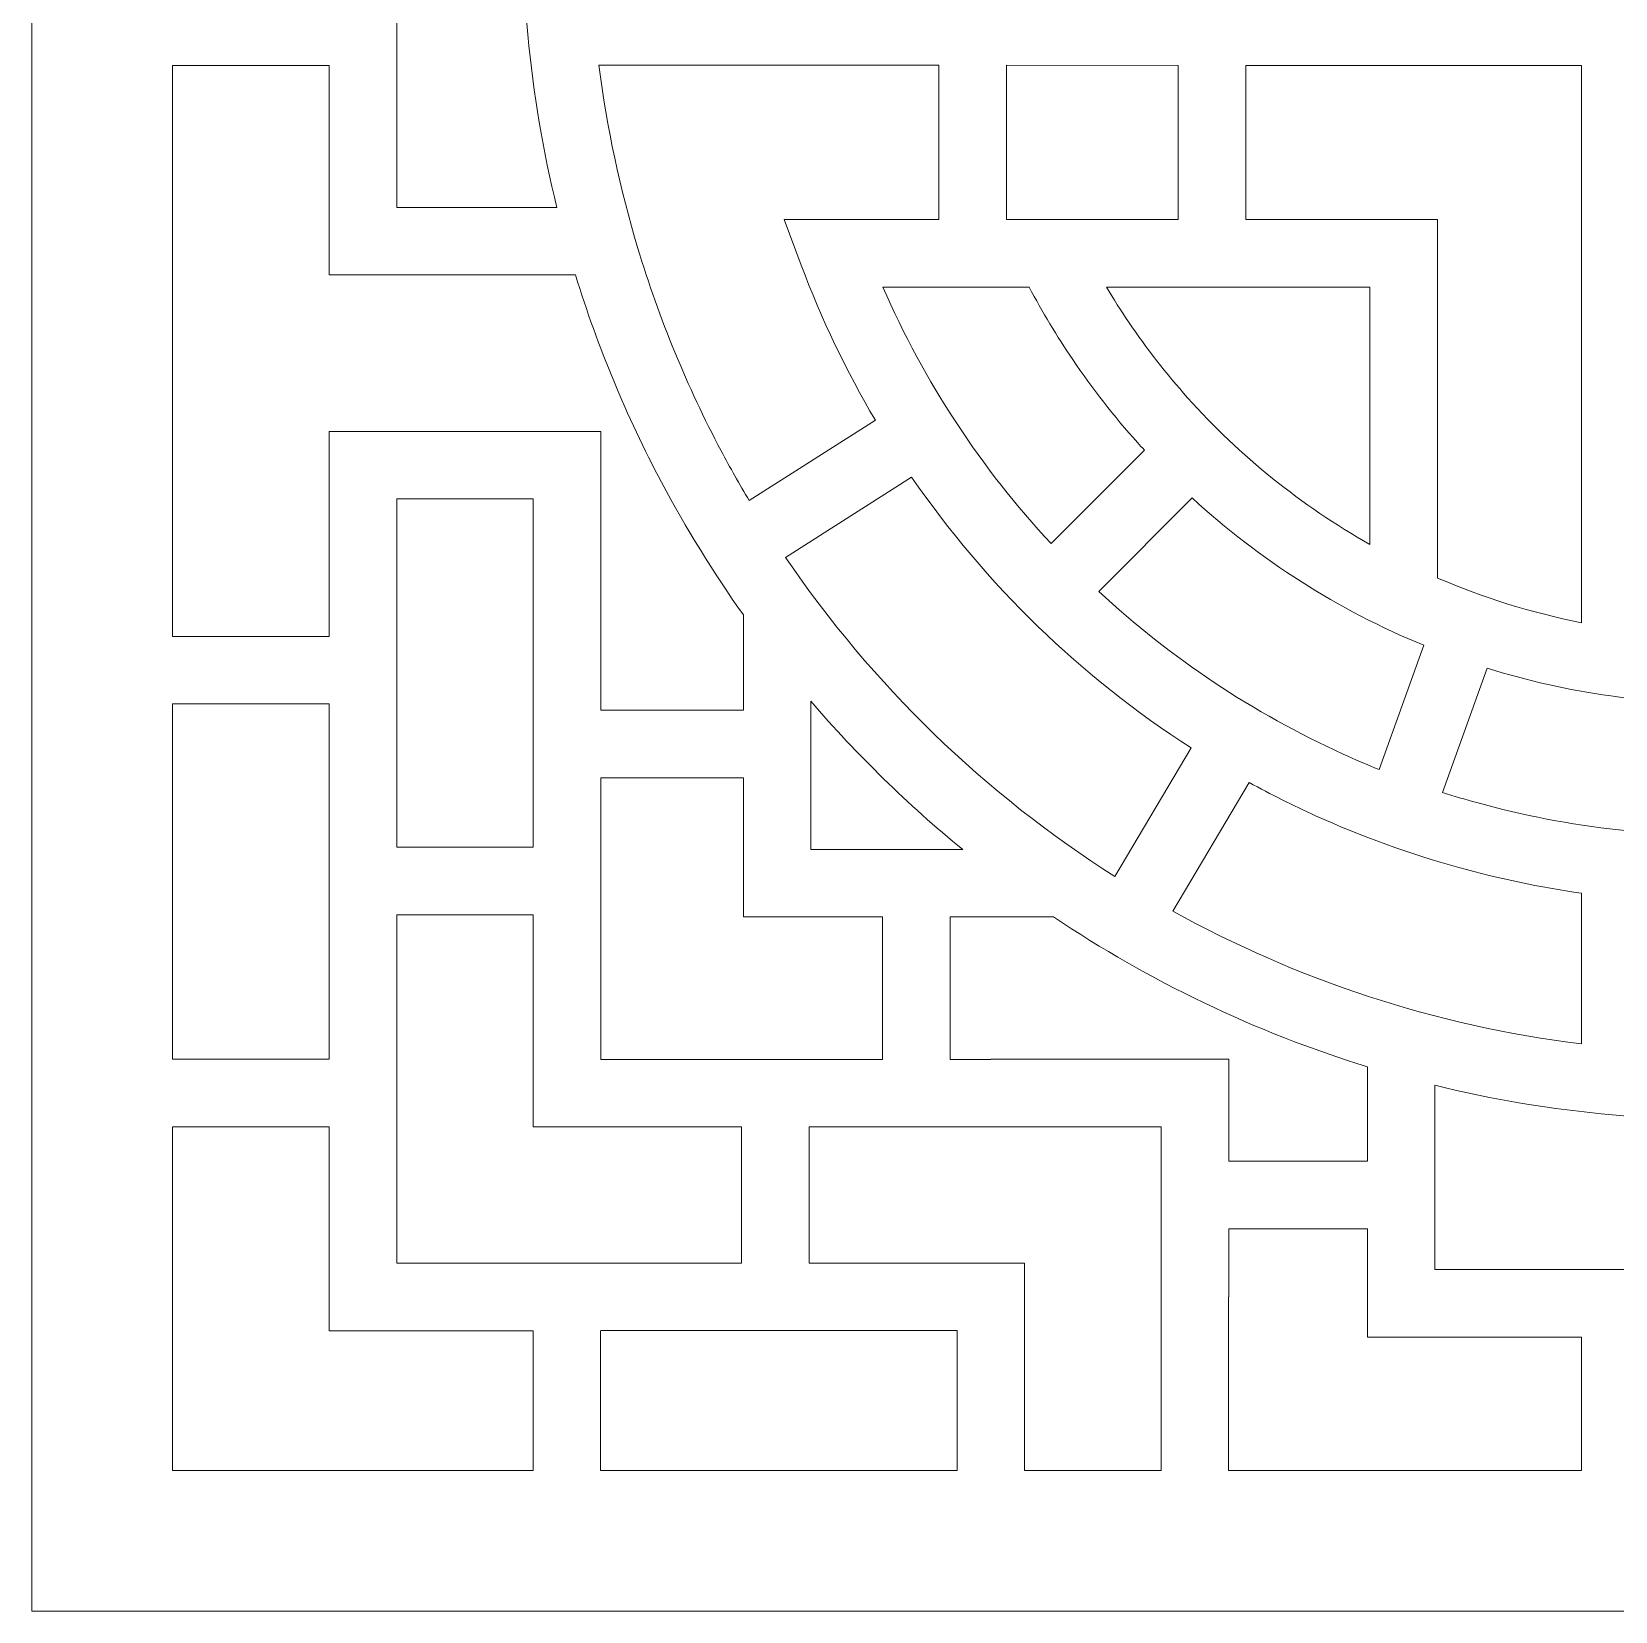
# Model space of a CAD drawing. Header units: centimetres. Extents: x -27.5 to -14.8, y 3.4 to 9.5.
# Drawn here: x -27.5 to -24.646, y 3.411 to 6.257 of the extents above; entities that cross this region are included whole.
import ezdxf

# ---------------------------------------------------------------- set-up
doc = ezdxf.new("R2010")
doc.units = ezdxf.units.CM
doc.header["$MEASUREMENT"] = 0
doc.layers.add('layer 1', color=7, linetype='Continuous')

msp = doc.modelspace()

# ---------------------------------------------------------------- linework, layer by layer
at = {"layer": 'layer 1', "color": 250, "lineweight": 9}
for points, knots in [([(-27.5, 9.5), (-27.5, 9.5), (-21.41051, 9.5), (-21.41051, 9.5), (-21.41051, 9.5), (-21.41051, 9.5), (-21.41051, 3.41051), (-21.41051, 3.41051), (-21.41051, 3.41051), (-21.41051, 3.41051), (-27.5, 3.41051), (-27.5, 3.41051), (-27.5, 3.41051), (-27.5, 3.41051), (-27.5, 9.5), (-27.5, 9.5)], [0, 0, 0, 0, 0.2, 0.2, 0.2, 0.2, 0.4, 0.4, 0.4, 0.4, 0.6, 0.6, 0.6, 0.6, 1, 1, 1, 1]), ([(-23.95656, 6.31786), (-23.95656, 6.31786), (-23.95656, 6.59265), (-23.95656, 6.59265), (-23.95656, 6.59265), (-23.95656, 6.59265), (-24.26422, 6.59272), (-24.26422, 6.59272), (-24.26422, 6.59272), (-24.26422, 6.59272), (-24.32511, 6.59273), (-24.32511, 6.59273), (-24.32511, 6.59273), (-24.32511, 6.59273), (-24.32511, 6.65338), (-24.32511, 6.65338), (-24.32511, 6.65338), (-24.32511, 6.65338), (-24.32511, 7.00227), (-24.32511, 7.00227), (-24.32511, 7.00227), (-24.32511, 7.00227), (-24.58539, 7.00227), (-24.58539, 7.00227), (-24.58539, 7.00227), (-24.58539, 7.00227), (-24.58539, 6.65338), (-24.58539, 6.65338), (-24.58539, 6.65338), (-24.58539, 6.65338), (-24.58539, 6.59273), (-24.58539, 6.59273), (-24.58539, 6.59273), (-24.58539, 6.59273), (-24.64628, 6.59272), (-24.64628, 6.59272), (-24.64628, 6.59272), (-24.64628, 6.59272), (-24.95395, 6.59265), (-24.95395, 6.59265), (-24.95395, 6.59265), (-24.95395, 6.59265), (-24.95395, 6.31786), (-24.95395, 6.31786), (-24.95395, 6.31786), (-24.95395, 6.31786), (-24.64628, 6.31779), (-24.64628, 6.31779), (-24.64628, 6.31779), (-24.64628, 6.31779), (-24.58539, 6.31778), (-24.58539, 6.31778), (-24.58539, 6.31778), (-24.58539, 6.31778), (-24.58539, 6.25713), (-24.58539, 6.25713), (-24.58539, 6.25713), (-24.58539, 6.25713), (-24.58539, 5.90824), (-24.58539, 5.90824), (-24.58539, 5.90824), (-24.58539, 5.90824), (-24.32511, 5.90824), (-24.32511, 5.90824), (-24.32511, 5.90824), (-24.32511, 5.90824), (-24.32511, 6.25713), (-24.32511, 6.25713), (-24.32511, 6.25713), (-24.32511, 6.25713), (-24.32511, 6.31778), (-24.32511, 6.31778), (-24.32511, 6.31778), (-24.32511, 6.31778), (-24.26422, 6.31779), (-24.26422, 6.31779), (-24.26422, 6.31779), (-24.26422, 6.31779), (-23.95656, 6.31786), (-23.95656, 6.31786)], [0, 0, 0, 0, 0.047619, 0.047619, 0.047619, 0.047619, 0.0952381, 0.0952381, 0.0952381, 0.0952381, 0.1428571, 0.1428571, 0.1428571, 0.1428571, 0.1904762, 0.1904762, 0.1904762, 0.1904762, 0.2380952, 0.2380952, 0.2380952, 0.2380952, 0.2857143, 0.2857143, 0.2857143, 0.2857143, 0.3333333, 0.3333333, 0.3333333, 0.3333333, 0.3809524, 0.3809524, 0.3809524, 0.3809524, 0.4285714, 0.4285714, 0.4285714, 0.4285714, 0.4761905, 0.4761905, 0.4761905, 0.4761905, 0.5238095, 0.5238095, 0.5238095, 0.5238095, 0.5714286, 0.5714286, 0.5714286, 0.5714286, 0.6190476, 0.6190476, 0.6190476, 0.6190476, 0.6666667, 0.6666667, 0.6666667, 0.6666667, 0.7142857, 0.7142857, 0.7142857, 0.7142857, 0.7619048, 0.7619048, 0.7619048, 0.7619048, 0.8095238, 0.8095238, 0.8095238, 0.8095238, 0.8571429, 0.8571429, 0.8571429, 0.8571429, 0.9047619, 0.9047619, 0.9047619, 0.9047619, 1, 1, 1, 1]), ([(-26.84211, 5.94025), (-26.84211, 5.94025), (-26.55361, 5.94025), (-26.55361, 5.94025), (-26.55361, 5.94025), (-26.5783, 6.04126), (-26.59592, 6.14537), (-26.6059, 6.25203), (-26.6059, 6.25203), (-26.6059, 6.25203), (-26.6059, 6.25227), (-26.6059, 6.25227), (-26.6059, 6.25227), (-26.6059, 6.25227), (-26.60591, 6.25234), (-26.60591, 6.25234), (-26.60591, 6.25234), (-26.60591, 6.25234), (-26.61181, 6.31825), (-26.61181, 6.31825), (-26.61181, 6.31825), (-26.61181, 6.31825), (-26.54549, 6.31823), (-26.54549, 6.31823), (-26.54549, 6.31823), (-26.54549, 6.31823), (-26.19798, 6.31815), (-26.19798, 6.31815), (-26.19798, 6.31815), (-26.19798, 6.31815), (-26.19798, 6.59236), (-26.19798, 6.59236), (-26.19798, 6.59236), (-26.19798, 6.59236), (-26.54549, 6.59228), (-26.54549, 6.59228), (-26.54549, 6.59228), (-26.54549, 6.59228), (-26.61181, 6.59227), (-26.61181, 6.59227), (-26.61181, 6.59227), (-26.61181, 6.59227), (-26.60591, 6.65817), (-26.60591, 6.65817), (-26.60591, 6.65817), (-26.60591, 6.65817), (-26.6059, 6.65824), (-26.6059, 6.65824), (-26.6059, 6.65824), (-26.6059, 6.65824), (-26.6059, 6.65848), (-26.6059, 6.65848), (-26.6059, 6.65848), (-26.59592, 6.76514), (-26.5783, 6.86925), (-26.55362, 6.97026), (-26.55362, 6.97026), (-26.55362, 6.97026), (-26.84211, 6.97026), (-26.84211, 6.97026), (-26.84211, 6.97026), (-26.84211, 6.97026), (-26.84211, 5.94025), (-26.84211, 5.94025)], [0, 0, 0, 0, 0.0588235, 0.0588235, 0.0588235, 0.0588235, 0.1176471, 0.1176471, 0.1176471, 0.1176471, 0.1764706, 0.1764706, 0.1764706, 0.1764706, 0.2352941, 0.2352941, 0.2352941, 0.2352941, 0.2941176, 0.2941176, 0.2941176, 0.2941176, 0.3529412, 0.3529412, 0.3529412, 0.3529412, 0.4117647, 0.4117647, 0.4117647, 0.4117647, 0.4705882, 0.4705882, 0.4705882, 0.4705882, 0.5294118, 0.5294118, 0.5294118, 0.5294118, 0.5882353, 0.5882353, 0.5882353, 0.5882353, 0.6470588, 0.6470588, 0.6470588, 0.6470588, 0.7058824, 0.7058824, 0.7058824, 0.7058824, 0.7647059, 0.7647059, 0.7647059, 0.7647059, 0.8235294, 0.8235294, 0.8235294, 0.8235294, 0.8823529, 0.8823529, 0.8823529, 0.8823529, 1, 1, 1, 1]), ([(-27.24627, 5.16763), (-27.24627, 5.16763), (-26.9639, 5.16763), (-26.9639, 5.16763), (-26.9639, 5.16763), (-26.9639, 5.16763), (-26.9639, 5.47615), (-26.9639, 5.47615), (-26.9639, 5.47615), (-26.9639, 5.47615), (-26.9639, 5.53704), (-26.9639, 5.53704), (-26.9639, 5.53704), (-26.9639, 5.53704), (-26.90301, 5.53704), (-26.90301, 5.53704), (-26.90301, 5.53704), (-26.90301, 5.53704), (-26.53552, 5.53704), (-26.53552, 5.53704), (-26.53552, 5.53704), (-26.53552, 5.53704), (-26.47462, 5.53704), (-26.47462, 5.53704), (-26.47462, 5.53704), (-26.47462, 5.53704), (-26.47462, 5.47615), (-26.47462, 5.47615), (-26.47462, 5.47615), (-26.47462, 5.47615), (-26.47462, 5.0345), (-26.47462, 5.0345), (-26.47462, 5.0345), (-26.47462, 5.0345), (-26.21735, 5.0345), (-26.21735, 5.0345), (-26.21735, 5.0345), (-26.21735, 5.0345), (-26.21735, 5.20615), (-26.21735, 5.20615), (-26.21735, 5.20615), (-26.27159, 5.28244), (-26.32104, 5.36237), (-26.36517, 5.44557), (-26.36517, 5.44557), (-26.42795, 5.56398), (-26.48004, 5.68886), (-26.52013, 5.81894), (-26.52013, 5.81894), (-26.52013, 5.81894), (-26.90301, 5.81894), (-26.90301, 5.81894), (-26.90301, 5.81894), (-26.90301, 5.81894), (-26.9639, 5.81894), (-26.9639, 5.81894), (-26.9639, 5.81894), (-26.9639, 5.81894), (-26.9639, 5.8796), (-26.9639, 5.8796), (-26.9639, 5.8796), (-26.9639, 5.8796), (-26.9639, 6.19668), (-26.9639, 6.19668), (-26.9639, 6.19668), (-26.9639, 6.19668), (-27.24627, 6.19668), (-27.24627, 6.19668), (-27.24627, 6.19668), (-27.24627, 6.19668), (-27.24627, 5.16763), (-27.24627, 5.16763)], [0, 0, 0, 0, 0.0526316, 0.0526316, 0.0526316, 0.0526316, 0.1052632, 0.1052632, 0.1052632, 0.1052632, 0.1578947, 0.1578947, 0.1578947, 0.1578947, 0.2105263, 0.2105263, 0.2105263, 0.2105263, 0.2631579, 0.2631579, 0.2631579, 0.2631579, 0.3157895, 0.3157895, 0.3157895, 0.3157895, 0.3684211, 0.3684211, 0.3684211, 0.3684211, 0.4210526, 0.4210526, 0.4210526, 0.4210526, 0.4736842, 0.4736842, 0.4736842, 0.4736842, 0.5263158, 0.5263158, 0.5263158, 0.5263158, 0.5789474, 0.5789474, 0.5789474, 0.5789474, 0.6315789, 0.6315789, 0.6315789, 0.6315789, 0.6842105, 0.6842105, 0.6842105, 0.6842105, 0.7368421, 0.7368421, 0.7368421, 0.7368421, 0.7894737, 0.7894737, 0.7894737, 0.7894737, 0.8421053, 0.8421053, 0.8421053, 0.8421053, 0.8947368, 0.8947368, 0.8947368, 0.8947368, 1, 1, 1, 1]), ([(-25.86524, 5.91887), (-25.86524, 5.91887), (-25.86524, 6.19676), (-25.86524, 6.19676), (-25.86524, 6.19676), (-25.86524, 6.19676), (-26.47778, 6.1969), (-26.47778, 6.1969), (-26.47778, 6.1969), (-26.46347, 6.08414), (-26.43981, 5.97385), (-26.40759, 5.86685), (-26.40759, 5.86685), (-26.36925, 5.73955), (-26.31882, 5.61755), (-26.25765, 5.50219), (-26.25765, 5.50219), (-26.2415, 5.47173), (-26.22455, 5.44176), (-26.20693, 5.41225), (-26.20693, 5.41225), (-26.20693, 5.41225), (-25.97963, 5.55704), (-25.97963, 5.55704), (-25.97963, 5.55704), (-26.03199, 5.64563), (-26.07687, 5.73916), (-26.11335, 5.8368), (-26.11335, 5.8368), (-26.11335, 5.8368), (-26.14401, 5.91887), (-26.14401, 5.91887), (-26.14401, 5.91887), (-26.14401, 5.91887), (-26.0565, 5.91887), (-26.0565, 5.91887), (-26.0565, 5.91887), (-26.0565, 5.91887), (-25.86524, 5.91887), (-25.86524, 5.91887)], [0, 0, 0, 0, 0.0909091, 0.0909091, 0.0909091, 0.0909091, 0.1818182, 0.1818182, 0.1818182, 0.1818182, 0.2727273, 0.2727273, 0.2727273, 0.2727273, 0.3636364, 0.3636364, 0.3636364, 0.3636364, 0.4545455, 0.4545455, 0.4545455, 0.4545455, 0.5454545, 0.5454545, 0.5454545, 0.5454545, 0.6363636, 0.6363636, 0.6363636, 0.6363636, 0.7272727, 0.7272727, 0.7272727, 0.7272727, 0.8181818, 0.8181818, 0.8181818, 0.8181818, 1, 1, 1, 1]), ([(-25.74345, 6.19673), (-25.74345, 6.19673), (-25.74345, 5.91887), (-25.74345, 5.91887), (-25.74345, 5.91887), (-25.74345, 5.91887), (-25.43398, 5.91887), (-25.43398, 5.91887), (-25.43398, 5.91887), (-25.43398, 5.91887), (-25.43398, 6.19666), (-25.43398, 6.19666), (-25.43398, 6.19666), (-25.43398, 6.19666), (-25.74345, 6.19673), (-25.74345, 6.19673)], [0, 0, 0, 0, 0.2, 0.2, 0.2, 0.2, 0.4, 0.4, 0.4, 0.4, 0.6, 0.6, 0.6, 0.6, 1, 1, 1, 1]), ([(-25.31219, 6.19663), (-25.31219, 6.19663), (-25.31219, 5.91887), (-25.31219, 5.91887), (-25.31219, 5.91887), (-25.31219, 5.91887), (-25.02748, 5.91887), (-25.02748, 5.91887), (-25.02748, 5.91887), (-25.02748, 5.91887), (-24.96658, 5.91887), (-24.96658, 5.91887), (-24.96658, 5.91887), (-24.96658, 5.91887), (-24.96658, 5.85797), (-24.96658, 5.85797), (-24.96658, 5.85797), (-24.96658, 5.85797), (-24.96658, 5.27279), (-24.96658, 5.27279), (-24.96658, 5.27279), (-24.88421, 5.23722), (-24.79739, 5.21001), (-24.70718, 5.19223), (-24.70718, 5.19223), (-24.70718, 5.19223), (-24.70718, 6.19649), (-24.70718, 6.19649), (-24.70718, 6.19649), (-24.70718, 6.19649), (-25.31219, 6.19663), (-25.31219, 6.19663)], [0, 0, 0, 0, 0.1111111, 0.1111111, 0.1111111, 0.1111111, 0.2222222, 0.2222222, 0.2222222, 0.2222222, 0.3333333, 0.3333333, 0.3333333, 0.3333333, 0.4444444, 0.4444444, 0.4444444, 0.4444444, 0.5555556, 0.5555556, 0.5555556, 0.5555556, 0.6666667, 0.6666667, 0.6666667, 0.6666667, 0.7777778, 0.7777778, 0.7777778, 0.7777778, 1, 1, 1, 1]), ([(-25.62391, 5.66638), (-25.65255, 5.70867), (-25.67882, 5.7523), (-25.70256, 5.79708), (-25.70256, 5.79708), (-25.70256, 5.79708), (-25.96639, 5.79708), (-25.96639, 5.79708), (-25.96639, 5.79708), (-25.89162, 5.62587), (-25.78856, 5.46983), (-25.66313, 5.33485), (-25.66313, 5.33485), (-25.66313, 5.33485), (-25.49485, 5.50312), (-25.49485, 5.50312), (-25.49485, 5.50312), (-25.49904, 5.50769), (-25.50322, 5.51227), (-25.50735, 5.51689), (-25.50735, 5.51689), (-25.54939, 5.56394), (-25.58836, 5.61388), (-25.62391, 5.66638)], [0, 0, 0, 0, 0.1428571, 0.1428571, 0.1428571, 0.1428571, 0.2857143, 0.2857143, 0.2857143, 0.2857143, 0.4285714, 0.4285714, 0.4285714, 0.4285714, 0.5714286, 0.5714286, 0.5714286, 0.5714286, 0.7142857, 0.7142857, 0.7142857, 0.7142857, 1, 1, 1, 1]), ([(-25.56332, 5.79708), (-25.5506, 5.7757), (-25.53733, 5.7548), (-25.52352, 5.73441), (-25.52352, 5.73441), (-25.49108, 5.6865), (-25.45546, 5.64085), (-25.41696, 5.59777), (-25.41696, 5.59777), (-25.323, 5.49263), (-25.21202, 5.40302), (-25.08837, 5.33325), (-25.08837, 5.33325), (-25.08837, 5.33325), (-25.08837, 5.79708), (-25.08837, 5.79708), (-25.08837, 5.79708), (-25.08837, 5.79708), (-25.56332, 5.79708), (-25.56332, 5.79708)], [0, 0, 0, 0, 0.1666667, 0.1666667, 0.1666667, 0.1666667, 0.3333333, 0.3333333, 0.3333333, 0.3333333, 0.5, 0.5, 0.5, 0.5, 0.6666667, 0.6666667, 0.6666667, 0.6666667, 1, 1, 1, 1]), ([(-26.14169, 5.31), (-25.9852, 5.08017), (-25.78293, 4.88403), (-25.54804, 4.73467), (-25.54804, 4.73467), (-25.54804, 4.73467), (-25.41051, 4.96647), (-25.41051, 4.96647), (-25.41051, 4.96647), (-25.60921, 5.0941), (-25.78071, 5.26041), (-25.91437, 5.45481), (-25.91437, 5.45481), (-25.91437, 5.45481), (-26.14169, 5.31), (-26.14169, 5.31)], [0, 0, 0, 0, 0.2, 0.2, 0.2, 0.2, 0.4, 0.4, 0.4, 0.4, 0.6, 0.6, 0.6, 0.6, 1, 1, 1, 1]), ([(-23.93889, 4.02662), (-23.93889, 4.02662), (-23.93889, 4.35849), (-23.93889, 4.35849), (-23.93889, 4.35849), (-24.04285, 4.33303), (-24.14974, 4.31504), (-24.25899, 4.30524), (-24.25899, 4.30524), (-24.25899, 4.30524), (-24.32511, 4.29931), (-24.32511, 4.29931), (-24.32511, 4.29931), (-24.32511, 4.29931), (-24.32511, 4.36566), (-24.32511, 4.36566), (-24.32511, 4.36566), (-24.32511, 4.36566), (-24.32511, 4.75838), (-24.32511, 4.75838), (-24.32511, 4.75838), (-24.32511, 4.75838), (-24.32511, 4.81277), (-24.32511, 4.81277), (-24.32511, 4.81277), (-24.32511, 4.81277), (-24.27088, 4.8188), (-24.27088, 4.8188), (-24.27088, 4.8188), (-24.27088, 4.8188), (-24.27083, 4.81881), (-24.27083, 4.81881), (-24.27083, 4.81881), (-24.18285, 4.82854), (-24.09726, 4.84509), (-24.0146, 4.86793), (-24.0146, 4.86793), (-23.99378, 4.87368), (-23.9731, 4.87984), (-23.95257, 4.88641), (-23.95257, 4.88641), (-23.95257, 4.88641), (-24.03331, 5.11028), (-24.03331, 5.11028), (-24.03331, 5.11028), (-24.1052, 5.0878), (-24.17956, 5.07091), (-24.25589, 5.06016), (-24.25589, 5.06016), (-24.25589, 5.06016), (-24.32511, 5.05041), (-24.32511, 5.05041), (-24.32511, 5.05041), (-24.32511, 5.05041), (-24.32511, 5.12034), (-24.32511, 5.12034), (-24.32511, 5.12034), (-24.32511, 5.12034), (-24.32511, 5.42817), (-24.32511, 5.42817), (-24.32511, 5.42817), (-24.32511, 5.42817), (-24.58539, 5.42817), (-24.58539, 5.42817), (-24.58539, 5.42817), (-24.58539, 5.42817), (-24.58539, 5.12034), (-24.58539, 5.12034), (-24.58539, 5.12034), (-24.58539, 5.12034), (-24.58539, 5.05041), (-24.58539, 5.05041), (-24.58539, 5.05041), (-24.58539, 5.05041), (-24.65461, 5.06016), (-24.65461, 5.06016), (-24.65461, 5.06016), (-24.73094, 5.07091), (-24.80531, 5.0878), (-24.8772, 5.11028), (-24.8772, 5.11028), (-24.8772, 5.11028), (-24.95793, 4.88641), (-24.95793, 4.88641), (-24.95793, 4.88641), (-24.93741, 4.87984), (-24.91673, 4.87368), (-24.89591, 4.86793), (-24.89591, 4.86793), (-24.81324, 4.84509), (-24.72765, 4.82854), (-24.63968, 4.81881), (-24.63968, 4.81881), (-24.63968, 4.81881), (-24.63962, 4.8188), (-24.63962, 4.8188), (-24.63962, 4.8188), (-24.63962, 4.8188), (-24.58539, 4.81277), (-24.58539, 4.81277), (-24.58539, 4.81277), (-24.58539, 4.81277), (-24.58539, 4.75838), (-24.58539, 4.75838), (-24.58539, 4.75838), (-24.58539, 4.75838), (-24.58539, 4.36566), (-24.58539, 4.36566), (-24.58539, 4.36566), (-24.58539, 4.36566), (-24.58539, 4.29931), (-24.58539, 4.29931), (-24.58539, 4.29931), (-24.58539, 4.29931), (-24.65152, 4.30524), (-24.65152, 4.30524), (-24.65152, 4.30524), (-24.76077, 4.31504), (-24.86766, 4.33303), (-24.97161, 4.35849), (-24.97161, 4.35849), (-24.97161, 4.35849), (-24.97161, 4.02662), (-24.97161, 4.02662), (-24.97161, 4.02662), (-24.97161, 4.02662), (-23.93889, 4.02662), (-23.93889, 4.02662)], [0, 0, 0, 0, 0.030303, 0.030303, 0.030303, 0.030303, 0.0606061, 0.0606061, 0.0606061, 0.0606061, 0.0909091, 0.0909091, 0.0909091, 0.0909091, 0.1212121, 0.1212121, 0.1212121, 0.1212121, 0.1515152, 0.1515152, 0.1515152, 0.1515152, 0.1818182, 0.1818182, 0.1818182, 0.1818182, 0.2121212, 0.2121212, 0.2121212, 0.2121212, 0.2424242, 0.2424242, 0.2424242, 0.2424242, 0.2727273, 0.2727273, 0.2727273, 0.2727273, 0.3030303, 0.3030303, 0.3030303, 0.3030303, 0.3333333, 0.3333333, 0.3333333, 0.3333333, 0.3636364, 0.3636364, 0.3636364, 0.3636364, 0.3939394, 0.3939394, 0.3939394, 0.3939394, 0.4242424, 0.4242424, 0.4242424, 0.4242424, 0.4545455, 0.4545455, 0.4545455, 0.4545455, 0.4848485, 0.4848485, 0.4848485, 0.4848485, 0.5151515, 0.5151515, 0.5151515, 0.5151515, 0.5454545, 0.5454545, 0.5454545, 0.5454545, 0.5757576, 0.5757576, 0.5757576, 0.5757576, 0.6060606, 0.6060606, 0.6060606, 0.6060606, 0.6363636, 0.6363636, 0.6363636, 0.6363636, 0.6666667, 0.6666667, 0.6666667, 0.6666667, 0.6969697, 0.6969697, 0.6969697, 0.6969697, 0.7272727, 0.7272727, 0.7272727, 0.7272727, 0.7575758, 0.7575758, 0.7575758, 0.7575758, 0.7878788, 0.7878788, 0.7878788, 0.7878788, 0.8181818, 0.8181818, 0.8181818, 0.8181818, 0.8484848, 0.8484848, 0.8484848, 0.8484848, 0.8787879, 0.8787879, 0.8787879, 0.8787879, 0.9090909, 0.9090909, 0.9090909, 0.9090909, 0.9393939, 0.9393939, 0.9393939, 0.9393939, 1, 1, 1, 1]), ([(-26.84211, 4.78748), (-26.84211, 4.78748), (-26.59641, 4.78748), (-26.59641, 4.78748), (-26.59641, 4.78748), (-26.59641, 4.78748), (-26.59641, 5.41525), (-26.59641, 5.41525), (-26.59641, 5.41525), (-26.59641, 5.41525), (-26.84211, 5.41525), (-26.84211, 5.41525), (-26.84211, 5.41525), (-26.84211, 5.41525), (-26.84211, 4.78748), (-26.84211, 4.78748)], [0, 0, 0, 0, 0.2, 0.2, 0.2, 0.2, 0.4, 0.4, 0.4, 0.4, 0.6, 0.6, 0.6, 0.6, 1, 1, 1, 1]), ([(-24.99128, 5.15146), (-25.1462, 5.2151), (-25.28728, 5.30553), (-25.40875, 5.41701), (-25.40875, 5.41701), (-25.40875, 5.41701), (-25.577, 5.24875), (-25.577, 5.24875), (-25.577, 5.24875), (-25.44776, 5.1287), (-25.29921, 5.02914), (-25.1365, 4.95527), (-25.1365, 4.95527), (-25.11521, 4.94561), (-25.09371, 4.93639), (-25.072, 4.92763), (-25.072, 4.92763), (-25.072, 4.92763), (-24.99128, 5.15146), (-24.99128, 5.15146)], [0, 0, 0, 0, 0.1666667, 0.1666667, 0.1666667, 0.1666667, 0.3333333, 0.3333333, 0.3333333, 0.3333333, 0.5, 0.5, 0.5, 0.5, 0.6666667, 0.6666667, 0.6666667, 0.6666667, 1, 1, 1, 1]), ([(-27.24627, 4.40541), (-27.24627, 4.40541), (-26.9639, 4.40541), (-26.9639, 4.40541), (-26.9639, 4.40541), (-26.9639, 4.40541), (-26.9639, 5.04584), (-26.9639, 5.04584), (-26.9639, 5.04584), (-26.9639, 5.04584), (-27.24627, 5.04584), (-27.24627, 5.04584), (-27.24627, 5.04584), (-27.24627, 5.04584), (-27.24627, 4.40541), (-27.24627, 4.40541)], [0, 0, 0, 0, 0.2, 0.2, 0.2, 0.2, 0.4, 0.4, 0.4, 0.4, 0.6, 0.6, 0.6, 0.6, 1, 1, 1, 1]), ([(-26.09604, 4.78341), (-26.09604, 4.78341), (-25.82222, 4.78341), (-25.82222, 4.78341), (-25.82222, 4.78341), (-25.92121, 4.86434), (-26.01285, 4.95392), (-26.09604, 5.05095), (-26.09604, 5.05095), (-26.09604, 5.05095), (-26.09604, 4.78341), (-26.09604, 4.78341)], [0, 0, 0, 0, 0.25, 0.25, 0.25, 0.25, 0.5, 0.5, 0.5, 0.5, 1, 1, 1, 1]), ([(-26.47462, 4.40517), (-26.47462, 4.40517), (-25.96673, 4.40517), (-25.96673, 4.40517), (-25.96673, 4.40517), (-25.96673, 4.40517), (-25.96673, 4.66209), (-25.96673, 4.66209), (-25.96673, 4.66209), (-25.96673, 4.66209), (-26.1567, 4.66209), (-26.1567, 4.66209), (-26.1567, 4.66209), (-26.1567, 4.66209), (-26.21735, 4.66209), (-26.21735, 4.66209), (-26.21735, 4.66209), (-26.21735, 4.66209), (-26.21735, 4.72275), (-26.21735, 4.72275), (-26.21735, 4.72275), (-26.21735, 4.72275), (-26.21735, 4.91271), (-26.21735, 4.91271), (-26.21735, 4.91271), (-26.21735, 4.91271), (-26.47462, 4.91271), (-26.47462, 4.91271), (-26.47462, 4.91271), (-26.47462, 4.91271), (-26.47462, 4.40517), (-26.47462, 4.40517)], [0, 0, 0, 0, 0.1111111, 0.1111111, 0.1111111, 0.1111111, 0.2222222, 0.2222222, 0.2222222, 0.2222222, 0.3333333, 0.3333333, 0.3333333, 0.3333333, 0.4444444, 0.4444444, 0.4444444, 0.4444444, 0.5555556, 0.5555556, 0.5555556, 0.5555556, 0.6666667, 0.6666667, 0.6666667, 0.6666667, 0.7777778, 0.7777778, 0.7777778, 0.7777778, 1, 1, 1, 1]), ([(-25.44354, 4.67254), (-25.22042, 4.5487), (-24.97164, 4.46552), (-24.70718, 4.4331), (-24.70718, 4.4331), (-24.70718, 4.4331), (-24.70718, 4.70482), (-24.70718, 4.70482), (-24.70718, 4.70482), (-24.7823, 4.71551), (-24.8561, 4.73097), (-24.92826, 4.7509), (-24.92826, 4.7509), (-25.01771, 4.77561), (-25.10397, 4.80698), (-25.18645, 4.84442), (-25.18645, 4.84442), (-25.22716, 4.86291), (-25.26705, 4.8829), (-25.30604, 4.90431), (-25.30604, 4.90431), (-25.30604, 4.90431), (-25.44354, 4.67254), (-25.44354, 4.67254)], [0, 0, 0, 0, 0.1428571, 0.1428571, 0.1428571, 0.1428571, 0.2857143, 0.2857143, 0.2857143, 0.2857143, 0.4285714, 0.4285714, 0.4285714, 0.4285714, 0.5714286, 0.5714286, 0.5714286, 0.5714286, 0.7142857, 0.7142857, 0.7142857, 0.7142857, 1, 1, 1, 1]), ([(-26.59641, 4.66569), (-26.59641, 4.66569), (-26.84211, 4.66569), (-26.84211, 4.66569), (-26.84211, 4.66569), (-26.84211, 4.66569), (-26.84211, 4.34451), (-26.84211, 4.34451), (-26.84211, 4.34451), (-26.84211, 4.34451), (-26.84211, 4.03792), (-26.84211, 4.03792), (-26.84211, 4.03792), (-26.84211, 4.03792), (-26.53552, 4.03792), (-26.53552, 4.03792), (-26.53552, 4.03792), (-26.53552, 4.03792), (-26.53552, 4.03769), (-26.53552, 4.03769), (-26.53552, 4.03769), (-26.53552, 4.03769), (-26.22075, 4.03769), (-26.22075, 4.03769), (-26.22075, 4.03769), (-26.22075, 4.03769), (-26.22075, 4.28386), (-26.22075, 4.28386), (-26.22075, 4.28386), (-26.22075, 4.28386), (-26.53552, 4.28385), (-26.53552, 4.28385), (-26.53552, 4.28385), (-26.53552, 4.28385), (-26.59641, 4.28385), (-26.59641, 4.28385), (-26.59641, 4.28385), (-26.59641, 4.28385), (-26.59641, 4.34451), (-26.59641, 4.34451), (-26.59641, 4.34451), (-26.59641, 4.34451), (-26.59641, 4.66569), (-26.59641, 4.66569)], [0, 0, 0, 0, 0.0833333, 0.0833333, 0.0833333, 0.0833333, 0.1666667, 0.1666667, 0.1666667, 0.1666667, 0.25, 0.25, 0.25, 0.25, 0.3333333, 0.3333333, 0.3333333, 0.3333333, 0.4166667, 0.4166667, 0.4166667, 0.4166667, 0.5, 0.5, 0.5, 0.5, 0.5833333, 0.5833333, 0.5833333, 0.5833333, 0.6666667, 0.6666667, 0.6666667, 0.6666667, 0.75, 0.75, 0.75, 0.75, 0.8333333, 0.8333333, 0.8333333, 0.8333333, 1, 1, 1, 1]), ([(-25.09293, 4.22166), (-25.09293, 4.22166), (-25.09293, 4.39196), (-25.09293, 4.39196), (-25.09293, 4.39196), (-25.29592, 4.45451), (-25.48614, 4.54619), (-25.65872, 4.66209), (-25.65872, 4.66209), (-25.65872, 4.66209), (-25.84494, 4.66209), (-25.84494, 4.66209), (-25.84494, 4.66209), (-25.84494, 4.66209), (-25.84494, 4.40517), (-25.84494, 4.40517), (-25.84494, 4.40517), (-25.84494, 4.40517), (-25.77137, 4.40517), (-25.77137, 4.40517), (-25.77137, 4.40517), (-25.77137, 4.40517), (-25.77137, 4.40541), (-25.77137, 4.40541), (-25.77137, 4.40541), (-25.77137, 4.40541), (-25.40389, 4.40541), (-25.40389, 4.40541), (-25.40389, 4.40541), (-25.40389, 4.40541), (-25.40389, 4.40541), (-25.40389, 4.40541), (-25.40389, 4.40541), (-25.40389, 4.40541), (-25.34299, 4.40541), (-25.34299, 4.40541), (-25.34299, 4.40541), (-25.34299, 4.40541), (-25.34299, 4.34452), (-25.34299, 4.34452), (-25.34299, 4.34452), (-25.34299, 4.34452), (-25.34299, 4.22166), (-25.34299, 4.22166), (-25.34299, 4.22166), (-25.34299, 4.22166), (-25.09293, 4.22166), (-25.09293, 4.22166)], [0, 0, 0, 0, 0.0769231, 0.0769231, 0.0769231, 0.0769231, 0.1538462, 0.1538462, 0.1538462, 0.1538462, 0.2307692, 0.2307692, 0.2307692, 0.2307692, 0.3076923, 0.3076923, 0.3076923, 0.3076923, 0.3846154, 0.3846154, 0.3846154, 0.3846154, 0.4615385, 0.4615385, 0.4615385, 0.4615385, 0.5384615, 0.5384615, 0.5384615, 0.5384615, 0.6153846, 0.6153846, 0.6153846, 0.6153846, 0.6923077, 0.6923077, 0.6923077, 0.6923077, 0.7692308, 0.7692308, 0.7692308, 0.7692308, 0.8461538, 0.8461538, 0.8461538, 0.8461538, 1, 1, 1, 1]), ([(-26.59618, 3.66424), (-26.59618, 3.66424), (-26.59618, 3.91613), (-26.59618, 3.91613), (-26.59618, 3.91613), (-26.59618, 3.91613), (-26.90301, 3.91613), (-26.90301, 3.91613), (-26.90301, 3.91613), (-26.90301, 3.91613), (-26.9639, 3.91613), (-26.9639, 3.91613), (-26.9639, 3.91613), (-26.9639, 3.91613), (-26.9639, 3.97703), (-26.9639, 3.97703), (-26.9639, 3.97703), (-26.9639, 3.97703), (-26.9639, 4.28362), (-26.9639, 4.28362), (-26.9639, 4.28362), (-26.9639, 4.28362), (-27.24627, 4.28362), (-27.24627, 4.28362), (-27.24627, 4.28362), (-27.24627, 4.28362), (-27.24627, 3.66424), (-27.24627, 3.66424), (-27.24627, 3.66424), (-27.24627, 3.66424), (-26.59618, 3.66424), (-26.59618, 3.66424)], [0, 0, 0, 0, 0.1111111, 0.1111111, 0.1111111, 0.1111111, 0.2222222, 0.2222222, 0.2222222, 0.2222222, 0.3333333, 0.3333333, 0.3333333, 0.3333333, 0.4444444, 0.4444444, 0.4444444, 0.4444444, 0.5555556, 0.5555556, 0.5555556, 0.5555556, 0.6666667, 0.6666667, 0.6666667, 0.6666667, 0.7777778, 0.7777778, 0.7777778, 0.7777778, 1, 1, 1, 1]), ([(-25.46454, 3.66424), (-25.46454, 3.66424), (-25.46454, 3.97703), (-25.46454, 3.97703), (-25.46454, 3.97703), (-25.46454, 3.97703), (-25.46478, 3.97703), (-25.46478, 3.97703), (-25.46478, 3.97703), (-25.46478, 3.97703), (-25.46478, 4.28362), (-25.46478, 4.28362), (-25.46478, 4.28362), (-25.46478, 4.28362), (-25.77137, 4.28362), (-25.77137, 4.28362), (-25.77137, 4.28362), (-25.77137, 4.28362), (-25.77137, 4.28386), (-25.77137, 4.28386), (-25.77137, 4.28386), (-25.77137, 4.28386), (-26.09896, 4.28386), (-26.09896, 4.28386), (-26.09896, 4.28386), (-26.09896, 4.28386), (-26.09896, 4.03768), (-26.09896, 4.03768), (-26.09896, 4.03768), (-26.09896, 4.03768), (-25.77137, 4.03768), (-25.77137, 4.03768), (-25.77137, 4.03768), (-25.77137, 4.03768), (-25.71072, 4.03768), (-25.71072, 4.03768), (-25.71072, 4.03768), (-25.71072, 4.03768), (-25.71072, 3.97703), (-25.71072, 3.97703), (-25.71072, 3.97703), (-25.71072, 3.97703), (-25.71072, 3.66424), (-25.71072, 3.66424), (-25.71072, 3.66424), (-25.71072, 3.66424), (-25.46454, 3.66424), (-25.46454, 3.66424)], [0, 0, 0, 0, 0.0769231, 0.0769231, 0.0769231, 0.0769231, 0.1538462, 0.1538462, 0.1538462, 0.1538462, 0.2307692, 0.2307692, 0.2307692, 0.2307692, 0.3076923, 0.3076923, 0.3076923, 0.3076923, 0.3846154, 0.3846154, 0.3846154, 0.3846154, 0.4615385, 0.4615385, 0.4615385, 0.4615385, 0.5384615, 0.5384615, 0.5384615, 0.5384615, 0.6153846, 0.6153846, 0.6153846, 0.6153846, 0.6923077, 0.6923077, 0.6923077, 0.6923077, 0.7692308, 0.7692308, 0.7692308, 0.7692308, 0.8461538, 0.8461538, 0.8461538, 0.8461538, 1, 1, 1, 1]), ([(-24.70718, 3.66424), (-24.70718, 3.66424), (-24.70718, 3.90483), (-24.70718, 3.90483), (-24.70718, 3.90483), (-24.70718, 3.90483), (-25.03227, 3.90483), (-25.03227, 3.90483), (-25.03227, 3.90483), (-25.03227, 3.90483), (-25.09293, 3.90483), (-25.09293, 3.90483), (-25.09293, 3.90483), (-25.09293, 3.90483), (-25.09293, 3.96573), (-25.09293, 3.96573), (-25.09293, 3.96573), (-25.09293, 3.96573), (-25.09293, 4.09987), (-25.09293, 4.09987), (-25.09293, 4.09987), (-25.09293, 4.09987), (-25.34299, 4.09987), (-25.34299, 4.09987), (-25.34299, 4.09987), (-25.34299, 4.09987), (-25.34299, 3.97703), (-25.34299, 3.97703), (-25.34299, 3.97703), (-25.34299, 3.97703), (-25.34323, 3.97703), (-25.34323, 3.97703), (-25.34323, 3.97703), (-25.34323, 3.97703), (-25.34323, 3.66424), (-25.34323, 3.66424), (-25.34323, 3.66424), (-25.34323, 3.66424), (-24.70718, 3.66424), (-24.70718, 3.66424)], [0, 0, 0, 0, 0.0909091, 0.0909091, 0.0909091, 0.0909091, 0.1818182, 0.1818182, 0.1818182, 0.1818182, 0.2727273, 0.2727273, 0.2727273, 0.2727273, 0.3636364, 0.3636364, 0.3636364, 0.3636364, 0.4545455, 0.4545455, 0.4545455, 0.4545455, 0.5454545, 0.5454545, 0.5454545, 0.5454545, 0.6363636, 0.6363636, 0.6363636, 0.6363636, 0.7272727, 0.7272727, 0.7272727, 0.7272727, 0.8181818, 0.8181818, 0.8181818, 0.8181818, 1, 1, 1, 1]), ([(-25.83203, 3.66424), (-25.83203, 3.66424), (-25.83203, 3.91637), (-25.83203, 3.91637), (-25.83203, 3.91637), (-25.83203, 3.91637), (-26.47462, 3.91637), (-26.47462, 3.91637), (-26.47462, 3.91637), (-26.47462, 3.91637), (-26.47462, 3.91613), (-26.47462, 3.91613), (-26.47462, 3.91613), (-26.47462, 3.91613), (-26.47486, 3.91613), (-26.47486, 3.91613), (-26.47486, 3.91613), (-26.47486, 3.91613), (-26.47486, 3.66424), (-26.47486, 3.66424), (-26.47486, 3.66424), (-26.47486, 3.66424), (-25.83203, 3.66424), (-25.83203, 3.66424)], [0, 0, 0, 0, 0.1428571, 0.1428571, 0.1428571, 0.1428571, 0.2857143, 0.2857143, 0.2857143, 0.2857143, 0.4285714, 0.4285714, 0.4285714, 0.4285714, 0.5714286, 0.5714286, 0.5714286, 0.5714286, 0.7142857, 0.7142857, 0.7142857, 0.7142857, 1, 1, 1, 1])]:
    msp.add_open_spline(points, degree=3, knots=knots, dxfattribs=at)

doc.saveas('drawing.dxf')
